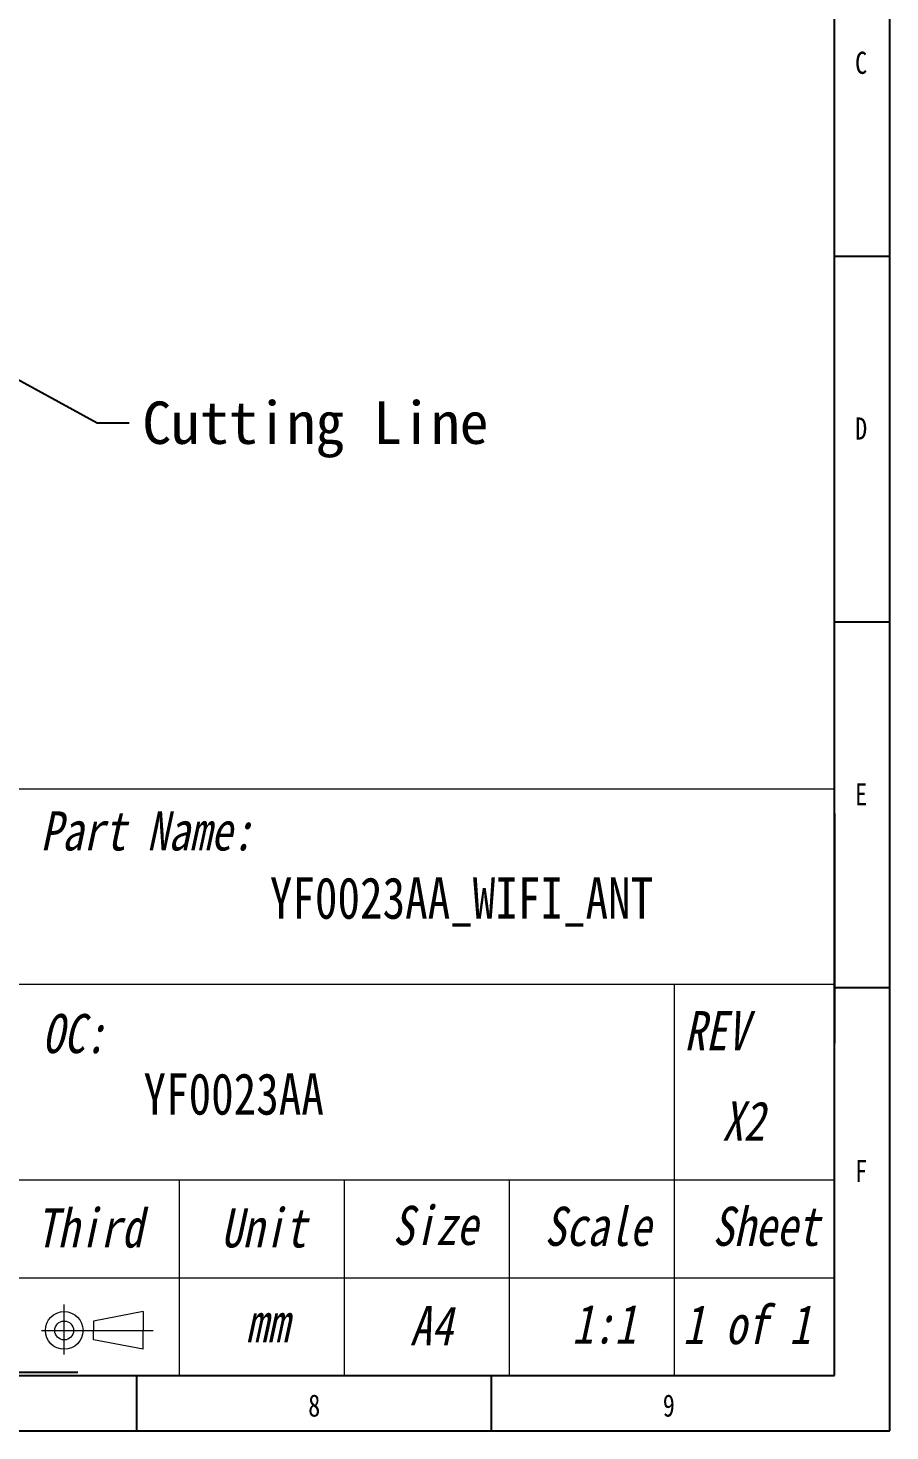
# Model space of a CAD drawing. Header units: millimetres. Extents: x 640 to 795, y 13 to 123.
# Drawn here: x 754.5 to 795.1, y 13.3 to 79.4 of the extents above; entities that cross this region are included whole.
import ezdxf

# ---------------------------------------------------------------- set-up
doc = ezdxf.new("R2010")
doc.units = ezdxf.units.MM
doc.header["$LTSCALE"] = 16.335
doc.layers.get('0').update_dxf_attribs({"linetype": 'CONTINUOUS'})
doc.layers.add('04 \\M+2A4E5\\M+2A672', color=1, linetype='CONTINUOUS')
doc.layers.add('07 图框', color=15, linetype='CONTINUOUS')
doc.styles.add('ST1', font='', dxfattribs={"width": 0.8})
doc.styles.get("Standard").update_dxf_attribs({"font": 'txt', "width": 0.85})
doc.styles.add('宋体', font='')
doc.styles.get('ST1').set_extended_font_data('SimSun')
doc.styles.get('宋体').set_extended_font_data('SimSun')
doc.dimstyles.new('DIMSTYLE_6', dxfattribs={"dimtxt": 2, "dimasz": 1.5, "dimexe": 0.5, "dimexo": 0.5, "dimtad": 1, "dimzin": 0, "dimdsep": 46, "dimtxsty": '宋体', "dimblk": '_FILLED', "dimcen": 0.09, "dimadec": 0, "dimazin": 0, "dimtp": 0.08, "dimtm": 0.08, "dimtfac": 1, "dimtofl": 0, "dimtmove": 0, "dimatfit": 3, "dimldrblk": '_FILLED', "dimfxl": 0, "dimtolj": 1, "dimtzin": 0, "dimarcsym": 0})

# ---------------------------------------------------------------- blocks, each defined once
blk = doc.blocks.new('BF')
at = {"lineweight": 0}
blk.add_line((1138.616, -288.801), (1190.855, -288.801), dxfattribs=at)
at = {"layer": '07 图框', "color": 7, "lineweight": 0}
for p, q in [((1124.72, -288.801), (1190.855, -288.801)), ((1124.72, -288.801), (1190.855, -288.801)), ((1124.72, -296.149), (1190.855, -296.149)), ((1184.84, -310.846), (1184.84, -296.149)), ((1140.887, -303.498), (1190.855, -303.498)), ((1166.24, -310.846), (1166.24, -303.498)), ((1172.44, -310.846), (1172.44, -303.498)), ((1178.64, -310.846), (1178.64, -303.498)), ((1140.887, -307.172), (1190.855, -307.172)), ((1161.907, -310.058), (1161.907, -308.175)), ((1164.876, -308.444), (1163.004, -308.798)), ((1163.004, -308.798), (1163.004, -309.152)), ((1164.876, -308.444), (1164.876, -309.152)), ((1161.059, -309.152), (1165.255, -309.152)), ((1163.004, -309.506), (1163.004, -309.152)), ((1164.876, -309.859), (1164.876, -309.152)), ((1164.876, -309.859), (1163.004, -309.506))]:
    blk.add_line(p, q, dxfattribs=at)
for radius in [0.708, 0.354]:
    blk.add_circle((1161.907, -309.152), radius, dxfattribs=at)
at = {"layer": '04 \\M+2A4E5\\M+2A672', "color": 7, "lineweight": 0, "char_height": 1.46966, "attachment_point": 1, "style": 'ST1'}
for s, insert, width in [('{\\fSimSun|b0|i1|c134|p2;\\W1.93162; \\W0.8;1:1}', (1179.059, -308.176), 5.14382), ('{\\fSimSun|b0|i1|c134|p2;\\W1.93162; \\W0.8;1 of 1}', (1183.222, -308.197), 9.15416)]:
    blk.add_mtext(s, dxfattribs=dict(at, insert=insert, width=width))
at = {"layer": '07 图框', "color": 7, "lineweight": 0, "char_height": 1.46966, "attachment_point": 1, "style": 'ST1'}
for s, insert, width in [('{\\fSimSun|b0|i1|c134|p2;Part Name:}', (1161.019, -289.65), 12.11189), ('{\\fSimSun|b0|i1|c134|p2;OC:}', (1161.085, -297.264), 12.11189), ('{\\fSimSun|b0|i1|c134|p2;REV}', (1185.21, -297.155), 5.14382), ('{\\fSimSun|b0|i1|c134|p2;Third}', (1160.855, -304.565), 4.04248), ('{\\fSimSun|b0|i1|c134|p2;Unit}', (1167.801, -304.562), 4.04248), ('{\\fSimSun|b0|i1|c134|p2;\\W0.68092; \\W0.8;Size}', (1173.568, -304.47), 5.14382), ('{\\fSimSun|b0|i1|c134|p2;\\W0.71927; \\W0.8;Scale}', (1179.236, -304.505), 5.14382), ('{\\fSimSun|b0|i1|c134|p2;\\W1.24271; \\W0.8;Sheet}', (1185.027, -304.505), 5.14382), ('{\\fSimSun|b0|i1|c134|p2;\\W2.28844; \\W0.8;A4}', (1172.614, -308.239), 4.04248), ('{\\fSimSun|b0|i1|c134|p2;mm}', (1168.745, -308.126), 4.04248)]:
    blk.add_mtext(s, dxfattribs=dict(at, insert=insert, width=width))
blk = doc.blocks.new('_FILLED')
at = {"color": 0, "linetype": 'ByBlock'}
blk.add_solid([(0, 0), (-1, 0.167), (-1, -0.167)], dxfattribs=at)

msp = doc.modelspace()

# ---------------------------------------------------------------- linework, layer by layer
at = {"layer": '07 图框', "color": 7}
for p, q in [((795.115, 13.289), (795.115, 123.024)), ((792.502, 15.902), (792.502, 120.412)), ((792.502, 68.679), (795.115, 68.679)), ((792.502, 51.435), (795.115, 51.435)), ((792.502, 42.394), (792.502, 31.579)), ((792.502, 34.191), (795.115, 34.191)), ((642.531, 15.902), (792.502, 15.902)), ((745.629, 16.059), (756.812, 16.059)), ((759.581, 15.902), (759.581, 13.289)), ((776.303, 15.902), (776.303, 13.289)), ((639.918, 13.289), (795.115, 13.289))]:
    msp.add_line(p, q, dxfattribs=at)

# ---------------------------------------------------------------- block references
at = {"xscale": 1.255001684532104, "yscale": 1.255001684532104, "zscale": 1.255001684532104}
msp.add_blockref('BF', (-702.023, 406.014), dxfattribs=at)

# ---------------------------------------------------------------- texts
at = {"insert": (759.858, 61.826), "char_height": 2, "attachment_point": 1}
msp.add_mtext('{\\fSimSun|b0|i0|c134|p2;\\W1;Cutting Line}', dxfattribs=at)
at = {"layer": '04 \\M+2A4E5\\M+2A672', "color": 7, "lineweight": 0, "insert": (785.465, 28.822), "char_height": 1.84443, "width": 6.45551, "attachment_point": 1, "style": 'ST1'}
msp.add_mtext('{\\fSimSun|b0|i1|c134|p2;\\W1.37932; \\W0.8;X2}', dxfattribs=at)
at = {"layer": '07 图框', "color": 7, "width": 2.15548, "style": 'ST1'}
for s, insert, char_height, attachment_point in [('C', (794.04, 78.318), 1.045, 3), ('D', (794.04, 61.074), 1.045, 3), ('E', (794.04, 43.83), 1.045, 3), ('F', (794.04, 26.064), 1.045, 3), ('{\\f@SimSun|b0|i0|c134|p2;8}', (767.68, 15.011), 1.04509, 1), ('9', (784.402, 15.011), 1.045, 1)]:
    msp.add_mtext(s, dxfattribs=dict(at, insert=insert, char_height=char_height, attachment_point=attachment_point))
at = {"layer": '07 图框', "color": 7, "lineweight": 0, "char_height": 1.9541, "width": 5.37498, "attachment_point": 1, "style": 'ST1'}
for s, insert in [('YF0023AA_WIFI_ANT', (765.87, 39.393)), ('YF0023AA', (759.912, 30.156))]:
    msp.add_mtext(s, dxfattribs=dict(at, insert=insert))

# ---------------------------------------------------------------- leaders
at = {"annotation_type": 0, "has_hookline": 1, "hookline_direction": 0, "text_width": 16.905}
msp.add_leader([(747.489, 66.393), (757.733, 60.826), (759.233, 60.826)], dimstyle='DIMSTYLE_6', override={"dimgap": 0.625, "dimtad": 0, "dimarcsym": 2}, dxfattribs=at)

doc.saveas('drawing.dxf')
